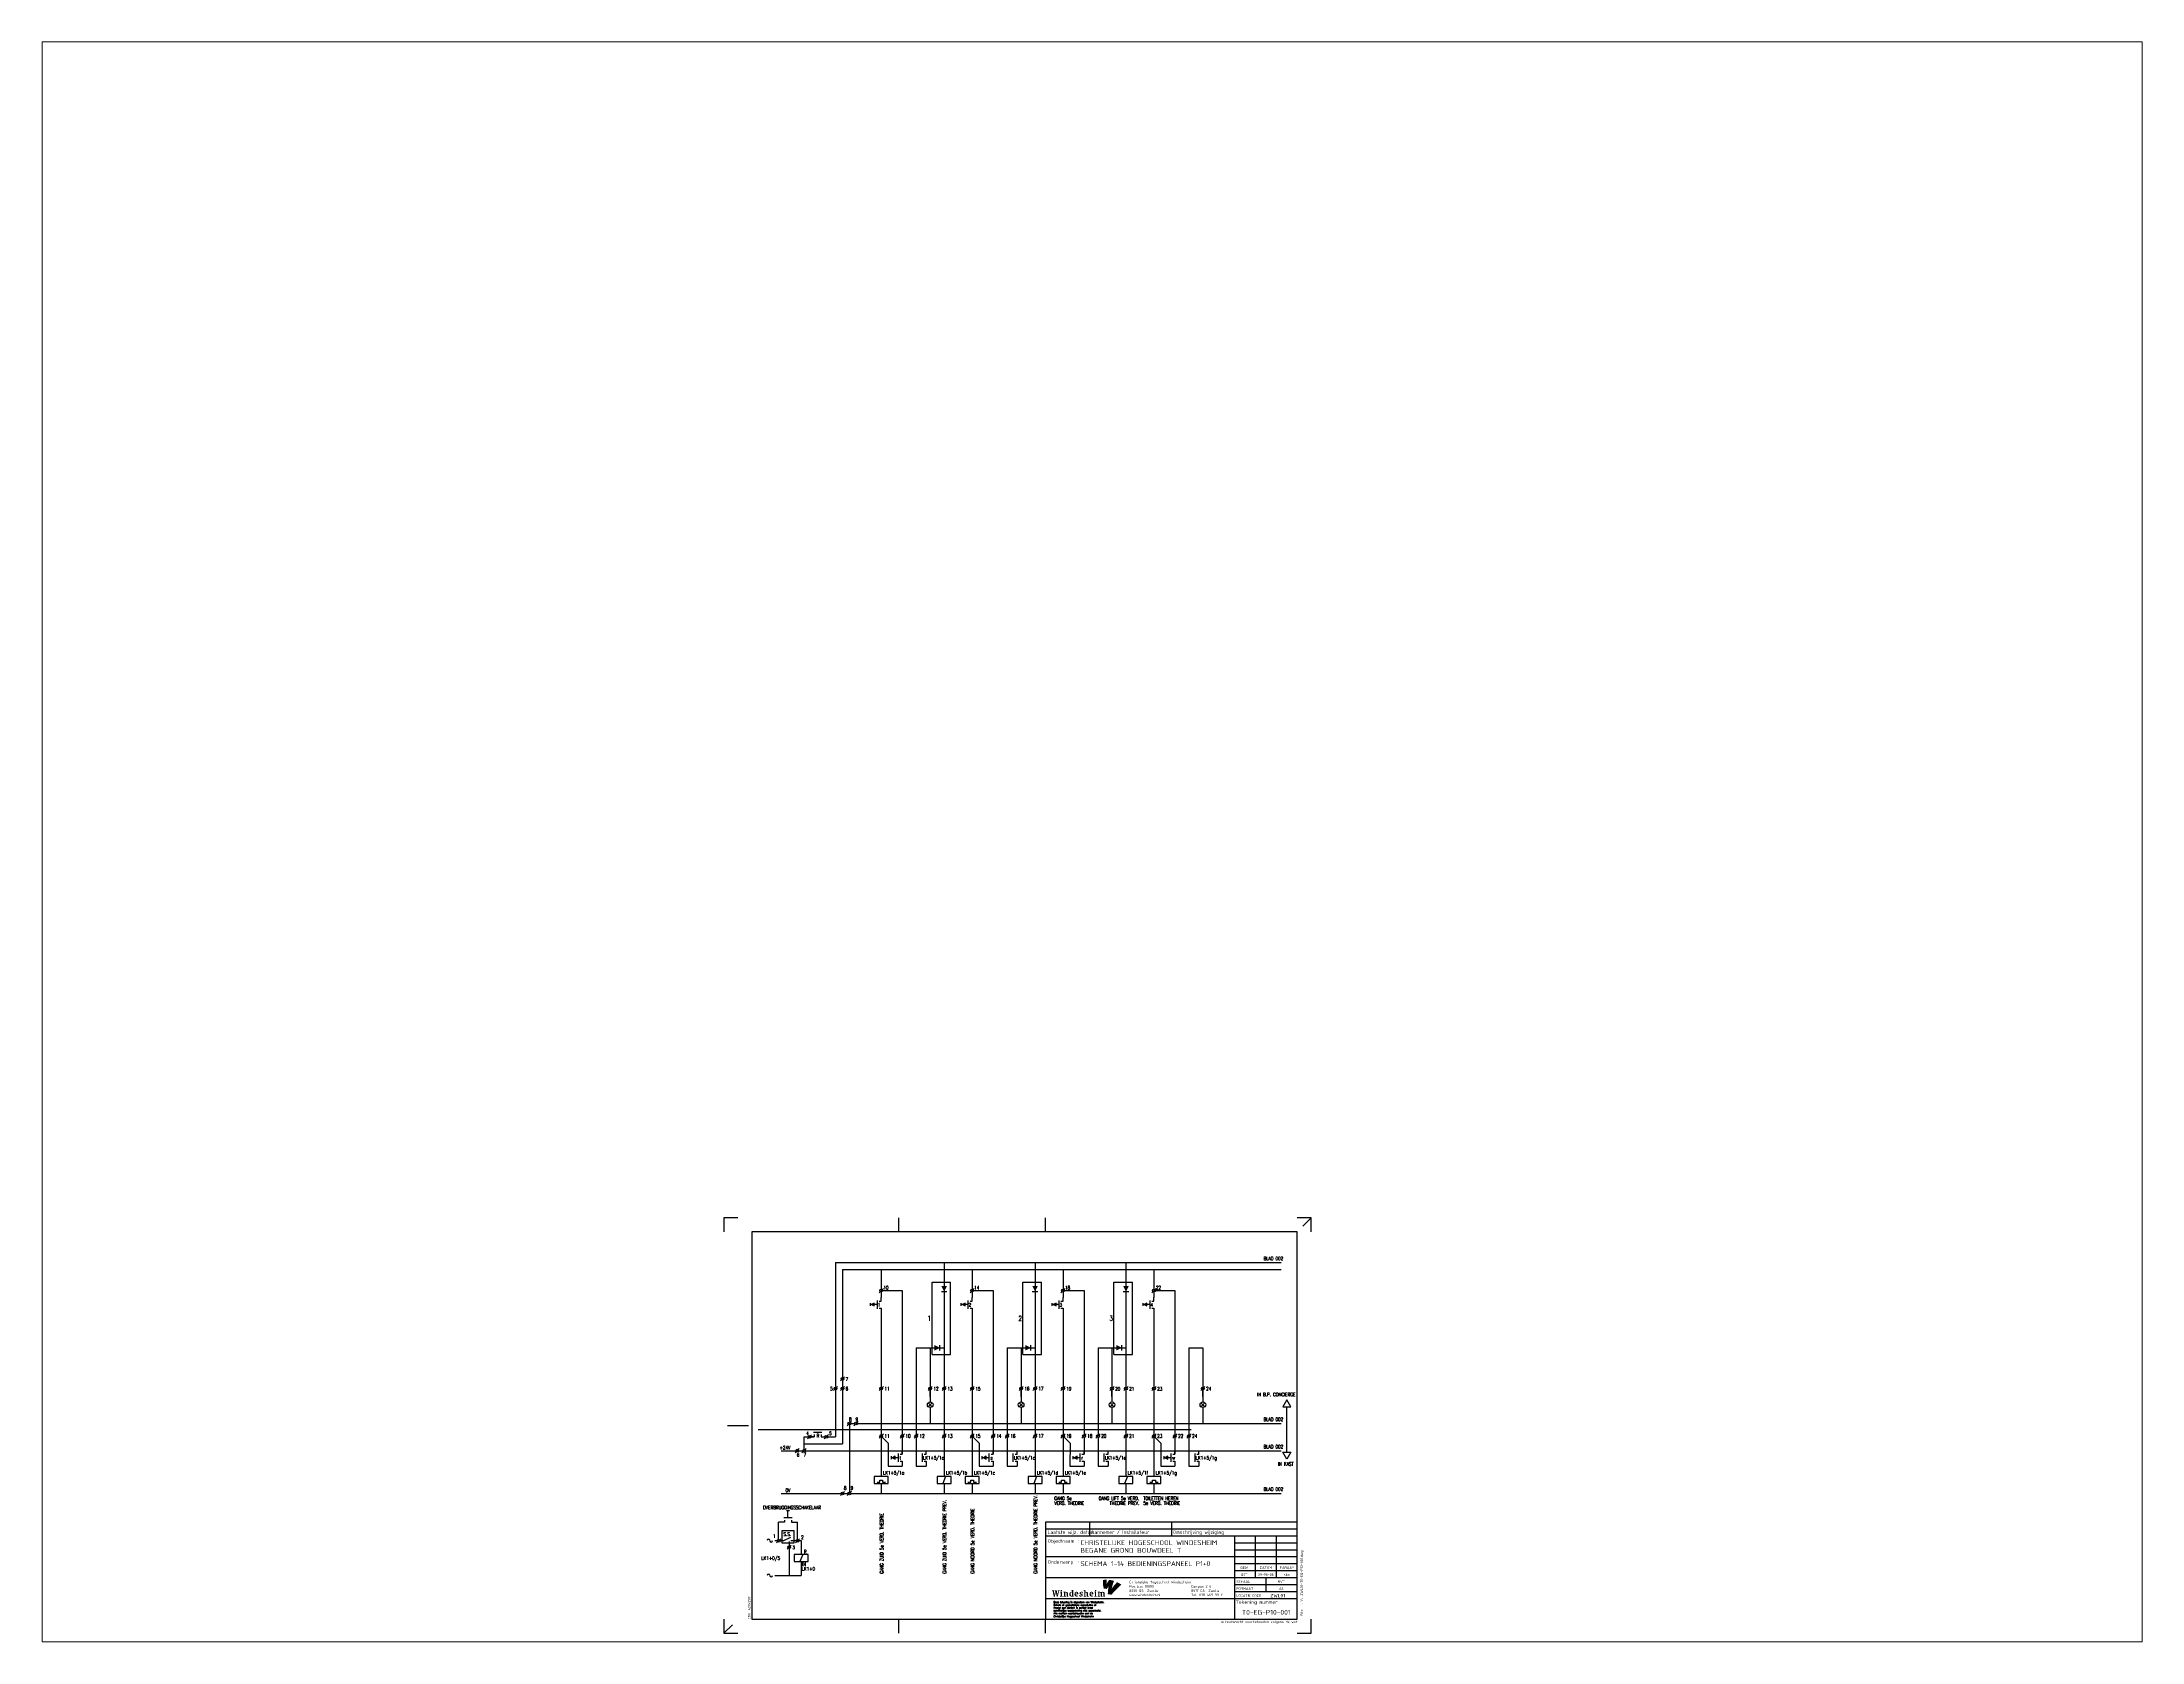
# Paper-space layout 'Layout1' of a CAD drawing. Header units: millimetres. Extents: x 27 to 240, y 20 to 183.
# The model-space entities are those that its viewports show. They can reach past a viewport. Long polylines and large blocks are cut down to what shows.
import ezdxf
from ezdxf.enums import TextEntityAlignment as Align

# ---------------------------------------------------------------- set-up
doc = ezdxf.new("R2010")
doc.units = ezdxf.units.MM
doc.linetypes.add('HIDDEN', pattern=[9.375, 6.25, -3.125])
for name, color, linetype in [('00att018', 1, 'CONTINUOUS'), ('00att025', 2, 'CONTINUOUS'), ('00att035', 3, 'CONTINUOUS'), ('00att050', 4, 'CONTINUOUS'), ('00kad018', 1, 'CONTINUOUS'), ('00kad025', 2, 'CONTINUOUS'), ('00kad070', 5, 'CONTINUOUS'), ('BL$2----_KADER', 7, 'CONTINUOUS'), ('BL$4----_LOGO', 7, 'CONTINUOUS'), ('BL$4----_STEMPEL', 7, 'CONTINUOUS'), ('ByLayer', 2, 'CONTINUOUS'), ('D25', 1, 'CONTINUOUS'), ('D35', 2, 'CONTINUOUS'), ('EL6-----', 7, 'CONTINUOUS'), ('KADER', 2, 'CONTINUOUS'), ('LAAG_1', 160, 'CONTINUOUS')]:
    doc.layers.add(name, color=color, linetype=linetype)
doc.styles.add('EDU', font='ROMANS.SHX', dxfattribs={"height": 2.5})
doc.styles.add('ISO', font='isocp.shx')
doc.styles.add('ROMANS', font='ROMANS.SHX', dxfattribs={"width": 0.7})

# ---------------------------------------------------------------- blocks, each defined once
blk = doc.blocks.new('a3-windesheim-hor')
at = {"layer": '00kad018', "color": 1}
for p, q in [((0, 297), (0, 287)), ((10, 297), (0, 297)), ((125, 287), (125, 297)), ((230, 287), (230, 297)), ((420, 297), (410, 297)), ((420, 297), (414, 291)), ((420, 287), (420, 297)), ((2.5, 148.5), (17.5, 148.5)), ((0, 10), (0, 0)), ((0, 0), (6, 6)), ((0, 0), (10, 0)), ((125, 0), (125, 10)), ((230, 0), (230, 10)), ((410, 0), (420, 0)), ((420, 0), (420, 10))]:
    blk.add_line(p, q, dxfattribs=at)
at = {"layer": '00kad070', "color": 5}
for p, q in [((20, 287), (20, 10)), ((410, 287), (20, 287)), ((410, 10), (410, 287)), ((20, 10), (410, 10))]:
    blk.add_line(p, q, dxfattribs=at)
at = {"layer": '00att018', "color": 1, "style": 'ISO'}
blk.add_text('afm. 420x297', height=1.8, rotation=90, dxfattribs=at).set_placement((19, 10))
blk.add_text('Auteursrecht voorbehouden volgens de wet', height=1.8, dxfattribs=at).set_placement((410.1, 7.2), align=Align.RIGHT)
blk = doc.blocks.new('AI9-BLK4')
at = {"layer": 'LAAG_1'}
h = blk.add_hatch(color=40, dxfattribs=at)
edge = h.paths.add_edge_path()
edge.add_spline(control_points=[(7.1, 7.2), (4.8, 4.7), (2.6, 2.6), (-0.7, -2.1), (0, 0.5), (1.3, 5.9), (2.6, 9), (0.7, 9.7), (-2.2, 10.3), (-4.1, 10.4), (-5.5, 8.8), (-7.5, 5.5), (-8.1, 4.4), (-8, 6.9), (-7.7, 9.3), (-7.6, 10.6), (-9.6, 10.7), (-11, 10.6), (-13.2, 10.3), (-13.3, 6), (-13.1, 2), (-12, -2), (-10.8, -2.1), (-7.6, -2.4), (-7.6, -2.4), (-7.1, -1.7), (-6.1, 0), (-5, 1.4), (-5.4, -0.9), (-5.9, -4.1), (-6.1, -7.2), (-6.1, -8.1), (-6.2, -9.1), (-6.2, -10.1), (-4.7, -10.2), (-1, -10.6), (-0.7, -10.6), (-0.7, -10.6), (-0.7, -10.6), (-0.7, -10.6), (-0.7, -10.6), (-0.7, -10.6), (-0.7, -10.6), (0.7, -8.8), (2.3, -7), (3.6, -5.5), (4.7, -4.4), (5.7, -3.3), (6.7, -2.4), (9.3, 0.1), (11.5, 2.1), (13.2, 3.5), (11, 5.1), (9.5, 6.1), (7.1, 7.2)], knot_values=[0, 0, 0, 0, 1, 1, 1, 2, 2, 2, 3, 3, 3, 4, 4, 4, 5, 5, 5, 6, 6, 6, 7, 7, 7, 8, 8, 8, 9, 9, 9, 10, 10, 10, 11, 11, 11, 12, 12, 12, 13, 13, 13, 14, 14, 14, 15, 15, 15, 16, 16, 16, 17, 17, 17, 18, 18, 18, 18], degree=3, periodic=0)
h = blk.add_hatch(color=154, dxfattribs=at)
edge = h.paths.add_edge_path()
edge.add_spline(control_points=[(-0.7, -10.6), (-0.7, -10.6), (-0.7, -10.6), (-0.7, -10.6), (-0.7, -10.6), (-0.7, -10.6), (-0.7, -10.6)], knot_values=[0, 0, 0, 0, 1, 1, 1, 2, 2, 2, 2], degree=3, periodic=0)
h = blk.add_hatch(color=154, dxfattribs=at)
edge = h.paths.add_edge_path()
edge.add_spline(control_points=[(-0.7, -10.6), (-0.7, -10.6), (-0.7, -10.6), (-0.7, -10.6), (-0.7, -10.6), (-0.7, -10.6), (-0.7, -10.6)], knot_values=[0, 0, 0, 0, 1, 1, 1, 2, 2, 2, 2], degree=3, periodic=0)
blk = doc.blocks.new('AI9-BLK3')
at = {"layer": 'LAAG_1'}
h = blk.add_hatch(color=154, dxfattribs=at)
edge = h.paths.add_edge_path()
edge.add_spline(control_points=[(-27.8, 3.2), (-27.8, 3.2), (-29.8, -4.7), (-29.8, -4.7), (-29.8, -4.7), (-31.2, -4.7), (-31.2, -4.7), (-31.2, -4.7), (-32.5, 1.8), (-32.5, 1.8), (-32.5, 1.8), (-33.9, -4.7), (-33.9, -4.7), (-33.9, -4.7), (-35.4, -4.7), (-35.4, -4.7), (-35.4, -4.7), (-37.2, 3.2), (-37.2, 3.2), (-37.2, 3.2), (-38, 3.2), (-38, 3.2), (-38, 3.2), (-38, 4.2), (-38, 4.2), (-38, 4.2), (-34.8, 4.2), (-34.8, 4.2), (-34.8, 4.2), (-34.8, 3.2), (-34.8, 3.2), (-34.8, 3.2), (-35.4, 3.2), (-35.4, 3.2), (-35.4, 3.2), (-34.4, -2.1), (-34.4, -2.1), (-34.4, -2.1), (-33.2, 3.3), (-33.2, 3.3), (-33.2, 3.3), (-33.7, 3.3), (-33.7, 3.3), (-33.7, 3.3), (-33.7, 4.2), (-33.7, 4.2), (-33.7, 4.2), (-31.3, 4.2), (-31.3, 4.2), (-31.3, 4.2), (-30.2, -2.1), (-30.2, -2.1), (-30.2, -2.1), (-29, 3.2), (-29, 3.2), (-29, 3.2), (-29.8, 3.2), (-29.8, 3.2), (-29.8, 3.2), (-29.8, 4.2), (-29.8, 4.2), (-29.8, 4.2), (-27.2, 4.2), (-27.2, 4.2), (-27.2, 4.2), (-27.2, 3.2), (-27.2, 3.2), (-27.2, 3.2), (-27.8, 3.2), (-27.8, 3.2)], knot_values=[0, 0, 0, 0, 1, 1, 1, 2, 2, 2, 3, 3, 3, 4, 4, 4, 5, 5, 5, 6, 6, 6, 7, 7, 7, 8, 8, 8, 9, 9, 9, 10, 10, 10, 11, 11, 11, 12, 12, 12, 13, 13, 13, 14, 14, 14, 15, 15, 15, 16, 16, 16, 17, 17, 17, 18, 18, 18, 19, 19, 19, 20, 20, 20, 21, 21, 21, 22, 22, 22, 23, 23, 23, 23], degree=3, periodic=0)
h = blk.add_hatch(color=154, dxfattribs=at)
edge = h.paths.add_edge_path()
edge.add_spline(control_points=[(-26.4, -4.7), (-26.4, -4.7), (-26.4, -3.9), (-26.4, -3.9), (-26.4, -3.9), (-25.5, -3.9), (-25.5, -3.9), (-25.5, -3.9), (-25.5, 1.2), (-25.5, 1.2), (-25.5, 1.2), (-26.4, 1.2), (-26.4, 1.2), (-26.4, 1.2), (-26.4, 2), (-26.4, 2), (-26.4, 2), (-23.8, 2), (-23.8, 2), (-23.8, 2), (-23.8, -3.9), (-23.8, -3.9), (-23.8, -3.9), (-22.9, -3.9), (-22.9, -3.9), (-22.9, -3.9), (-22.9, -4.7), (-22.9, -4.7), (-22.9, -4.7), (-26.4, -4.7), (-26.4, -4.7)], knot_values=[0, 0, 0, 0, 1, 1, 1, 2, 2, 2, 3, 3, 3, 4, 4, 4, 5, 5, 5, 6, 6, 6, 7, 7, 7, 8, 8, 8, 9, 9, 9, 10, 10, 10, 10], degree=3, periodic=0)
edge = h.paths.add_edge_path()
edge.add_spline(control_points=[(-24.7, 2.7), (-25.2, 2.7), (-25.7, 3.2), (-25.7, 3.7), (-25.7, 4.3), (-25.2, 4.8), (-24.7, 4.8), (-24.1, 4.8), (-23.6, 4.3), (-23.6, 3.7), (-23.6, 3.2), (-24.1, 2.7), (-24.7, 2.7)], knot_values=[0, 0, 0, 0, 1, 1, 1, 2, 2, 2, 3, 3, 3, 4, 4, 4, 4], degree=3, periodic=0)
h = blk.add_hatch(color=154, dxfattribs=at)
edge = h.paths.add_edge_path()
edge.add_spline(control_points=[(-17, -4.7), (-17, -4.7), (-17, -0.9), (-17, -0.9), (-17, -0.3), (-17.2, 0.2), (-17.5, 0.5), (-17.9, 0.9), (-18.3, 1.1), (-18.9, 1.1), (-19, 1.1), (-19, 1.1), (-19.1, 1.1), (-19.1, 1.1), (-19.1, -3.9), (-19.1, -3.9), (-19.1, -3.9), (-18.2, -3.9), (-18.2, -3.9), (-18.2, -3.9), (-18.2, -4.7), (-18.2, -4.7), (-18.2, -4.7), (-21.7, -4.7), (-21.7, -4.7), (-21.7, -4.7), (-21.7, -3.9), (-21.7, -3.9), (-21.7, -3.9), (-20.8, -3.9), (-20.8, -3.9), (-20.8, -3.9), (-20.8, 1.2), (-20.8, 1.2), (-20.8, 1.2), (-21.7, 1.2), (-21.7, 1.2), (-21.7, 1.2), (-21.7, 2), (-21.7, 2), (-21.7, 2), (-19.4, 2), (-19.4, 2), (-19.1, 2), (-18.9, 2), (-18.6, 2), (-17, 2), (-16.3, 1.9), (-15.9, 1.4), (-15.5, 1), (-15.3, 0.6), (-15.3, -0.2), (-15.3, -0.2), (-15.3, -3.9), (-15.3, -3.9), (-15.3, -3.9), (-14.5, -3.9), (-14.5, -3.9), (-14.5, -3.9), (-14.5, -4.7), (-14.5, -4.7), (-14.5, -4.7), (-17, -4.7), (-17, -4.7)], knot_values=[0, 0, 0, 0, 1, 1, 1, 2, 2, 2, 3, 3, 3, 4, 4, 4, 5, 5, 5, 6, 6, 6, 7, 7, 7, 8, 8, 8, 9, 9, 9, 10, 10, 10, 11, 11, 11, 12, 12, 12, 13, 13, 13, 14, 14, 14, 15, 15, 15, 16, 16, 16, 17, 17, 17, 18, 18, 18, 19, 19, 19, 20, 20, 20, 21, 21, 21, 21], degree=3, periodic=0)
h = blk.add_hatch(color=154, dxfattribs=at)
edge = h.paths.add_edge_path(flags=16)
edge.add_spline(control_points=[(-6.8, -4.7), (-6.8, -4.7), (-6.8, -3.9), (-6.8, -3.9), (-6.8, -3.9), (-7.6, -3.9), (-7.6, -3.9), (-7.6, -3.9), (-7.6, 4.5), (-7.6, 4.5), (-7.6, 4.5), (-10.2, 4.5), (-10.2, 4.5), (-10.2, 4.5), (-10.2, 3.6), (-10.2, 3.6), (-10.2, 3.6), (-9.3, 3.6), (-9.3, 3.6), (-9.3, 3.6), (-9.3, 2), (-9.3, 2), (-9.6, 2), (-9.8, 2), (-10.2, 2), (-11.9, 2), (-13.2, 0.7), (-13.2, -1.5), (-13.2, -3.8), (-12.3, -4.8), (-10.3, -4.8), (-9.9, -4.8), (-9.3, -4.7), (-9.1, -4.7), (-9.1, -4.7), (-6.8, -4.7), (-6.8, -4.7)], knot_values=[0, 0, 0, 0, 1, 1, 1, 2, 2, 2, 3, 3, 3, 4, 4, 4, 5, 5, 5, 6, 6, 6, 7, 7, 7, 8, 8, 8, 9, 9, 9, 10, 10, 10, 11, 11, 11, 12, 12, 12, 12], degree=3, periodic=0)
edge = h.paths.add_edge_path()
edge.add_spline(control_points=[(-9.3, -3.7), (-9.5, -3.8), (-9.6, -3.8), (-9.8, -3.8), (-10.8, -3.8), (-11.5, -3.1), (-11.5, -1.2), (-11.5, 0.4), (-10.9, 1.1), (-10, 1.1), (-9.7, 1.1), (-9.5, 1), (-9.3, 1), (-9.3, 1), (-9.3, -3.7), (-9.3, -3.7)], knot_values=[0, 0, 0, 0, 1, 1, 1, 2, 2, 2, 3, 3, 3, 4, 4, 4, 5, 5, 5, 5], degree=3, periodic=0)
h = blk.add_hatch(color=154, dxfattribs=at)
edge = h.paths.add_edge_path(flags=16)
edge.add_spline(control_points=[(-0.4, -1.4), (-0.4, 1), (-1.2, 2.1), (-3, 2.1), (-4.8, 2.1), (-5.9, 0.7), (-5.9, -1.4), (-5.9, -3.6), (-4.8, -4.8), (-2.7, -4.8), (-1.9, -4.8), (-1.2, -4.6), (-0.7, -4.4), (-0.7, -4.4), (-0.7, -3.5), (-0.7, -3.5), (-1.2, -3.6), (-1.6, -3.6), (-2, -3.6), (-3.4, -3.6), (-4.2, -2.5), (-4.2, -1.4), (-4.2, -1.4), (-0.4, -1.4), (-0.4, -1.4)], knot_values=[0, 0, 0, 0, 1, 1, 1, 2, 2, 2, 3, 3, 3, 4, 4, 4, 5, 5, 5, 6, 6, 6, 7, 7, 7, 8, 8, 8, 8], degree=3, periodic=0)
edge = h.paths.add_edge_path()
edge.add_spline(control_points=[(-2.2, -0.5), (-2.2, -0.5), (-4.2, -0.5), (-4.2, -0.5), (-4.2, 0.5), (-3.8, 1.1), (-3.2, 1.1), (-2.6, 1.1), (-2.2, 0.6), (-2.2, -0.5)], knot_values=[0, 0, 0, 0, 1, 1, 1, 2, 2, 2, 3, 3, 3, 3], degree=3, periodic=0)
h = blk.add_hatch(color=154, dxfattribs=at)
edge = h.paths.add_edge_path()
edge.add_spline(control_points=[(3.2, -4.8), (2.4, -4.8), (1.5, -4.6), (1.3, -4.5), (1.3, -4.5), (1.3, -2.7), (1.3, -2.7), (1.3, -2.7), (2.3, -2.7), (2.3, -2.7), (2.3, -2.7), (2.3, -3.6), (2.3, -3.6), (2.6, -3.7), (2.9, -3.8), (3.3, -3.8), (4.1, -3.8), (4.5, -3.5), (4.5, -3), (4.5, -2.5), (4.1, -2.3), (3.5, -2.1), (3.5, -2.1), (2.7, -1.8), (2.7, -1.8), (1.8, -1.5), (1.3, -1), (1.3, 0.1), (1.3, 1.2), (2.3, 2.1), (3.9, 2.1), (4.6, 2.1), (5.3, 2), (5.7, 1.9), (5.7, 1.9), (5.7, 0), (5.7, 0), (5.7, 0), (4.7, 0), (4.7, 0), (4.7, 0), (4.7, 1), (4.7, 1), (4.4, 1.1), (4.2, 1.1), (3.9, 1.1), (3.2, 1.1), (2.8, 0.8), (2.8, 0.4), (2.8, 0), (3, -0.2), (3.6, -0.4), (3.6, -0.4), (4.4, -0.7), (4.4, -0.7), (5.4, -1), (6, -1.6), (6, -2.6), (6, -4), (4.8, -4.8), (3.2, -4.8)], knot_values=[0, 0, 0, 0, 1, 1, 1, 2, 2, 2, 3, 3, 3, 4, 4, 4, 5, 5, 5, 6, 6, 6, 7, 7, 7, 8, 8, 8, 9, 9, 9, 10, 10, 10, 11, 11, 11, 12, 12, 12, 13, 13, 13, 14, 14, 14, 15, 15, 15, 16, 16, 16, 17, 17, 17, 18, 18, 18, 19, 19, 19, 20, 20, 20, 20], degree=3, periodic=0)
h = blk.add_hatch(color=154, dxfattribs=at)
edge = h.paths.add_edge_path()
edge.add_spline(control_points=[(11.8, -4.7), (11.8, -4.7), (11.8, -1), (11.8, -1), (11.8, -0.3), (11.7, 0.2), (11.3, 0.5), (10.9, 0.9), (10.5, 1.1), (10, 1.1), (9.9, 1.1), (9.8, 1.1), (9.7, 1.1), (9.7, 1.1), (9.7, -3.9), (9.7, -3.9), (9.7, -3.9), (10.6, -3.9), (10.6, -3.9), (10.6, -3.9), (10.6, -4.7), (10.6, -4.7), (10.6, -4.7), (7.1, -4.7), (7.1, -4.7), (7.1, -4.7), (7.1, -3.9), (7.1, -3.9), (7.1, -3.9), (8, -3.9), (8, -3.9), (8, -3.9), (8, 3.6), (8, 3.6), (8, 3.6), (7.2, 3.6), (7.2, 3.6), (7.2, 3.6), (7.2, 4.5), (7.2, 4.5), (7.2, 4.5), (9.7, 4.5), (9.7, 4.5), (9.7, 4.5), (9.7, 2), (9.7, 2), (9.9, 2), (10.2, 2), (10.5, 2), (11.9, 2), (12.5, 1.8), (13, 1.4), (13.4, 1), (13.5, 0.5), (13.5, -0.2), (13.5, -0.2), (13.5, -3.9), (13.5, -3.9), (13.5, -3.9), (14.3, -3.9), (14.3, -3.9), (14.3, -3.9), (14.3, -4.7), (14.3, -4.7), (14.3, -4.7), (11.8, -4.7), (11.8, -4.7)], knot_values=[0, 0, 0, 0, 1, 1, 1, 2, 2, 2, 3, 3, 3, 4, 4, 4, 5, 5, 5, 6, 6, 6, 7, 7, 7, 8, 8, 8, 9, 9, 9, 10, 10, 10, 11, 11, 11, 12, 12, 12, 13, 13, 13, 14, 14, 14, 15, 15, 15, 16, 16, 16, 17, 17, 17, 18, 18, 18, 19, 19, 19, 20, 20, 20, 21, 21, 21, 22, 22, 22, 22], degree=3, periodic=0)
h = blk.add_hatch(color=154, dxfattribs=at)
edge = h.paths.add_edge_path(flags=16)
edge.add_spline(control_points=[(21.1, -1.4), (21.1, 1), (20.4, 2.1), (18.5, 2.1), (16.7, 2.1), (15.6, 0.7), (15.6, -1.4), (15.6, -3.6), (16.8, -4.8), (18.9, -4.8), (19.6, -4.8), (20.3, -4.6), (20.8, -4.4), (20.8, -4.4), (20.8, -3.5), (20.8, -3.5), (20.4, -3.6), (19.9, -3.6), (19.5, -3.6), (18.1, -3.6), (17.3, -2.5), (17.3, -1.4), (17.3, -1.4), (21.1, -1.4), (21.1, -1.4)], knot_values=[0, 0, 0, 0, 1, 1, 1, 2, 2, 2, 3, 3, 3, 4, 4, 4, 5, 5, 5, 6, 6, 6, 7, 7, 7, 8, 8, 8, 8], degree=3, periodic=0)
edge = h.paths.add_edge_path()
edge.add_spline(control_points=[(19.3, -0.5), (19.3, -0.5), (17.3, -0.5), (17.3, -0.5), (17.3, 0.5), (17.8, 1.1), (18.4, 1.1), (18.9, 1.1), (19.3, 0.6), (19.3, -0.5)], knot_values=[0, 0, 0, 0, 1, 1, 1, 2, 2, 2, 3, 3, 3, 3], degree=3, periodic=0)
h = blk.add_hatch(color=154, dxfattribs=at)
edge = h.paths.add_edge_path()
edge.add_spline(control_points=[(22.5, -4.7), (22.5, -4.7), (22.5, -3.9), (22.5, -3.9), (22.5, -3.9), (23.4, -3.9), (23.4, -3.9), (23.4, -3.9), (23.4, 1.2), (23.4, 1.2), (23.4, 1.2), (22.5, 1.2), (22.5, 1.2), (22.5, 1.2), (22.5, 2), (22.5, 2), (22.5, 2), (25.1, 2), (25.1, 2), (25.1, 2), (25.1, -3.9), (25.1, -3.9), (25.1, -3.9), (26, -3.9), (26, -3.9), (26, -3.9), (26, -4.7), (26, -4.7), (26, -4.7), (22.5, -4.7), (22.5, -4.7)], knot_values=[0, 0, 0, 0, 1, 1, 1, 2, 2, 2, 3, 3, 3, 4, 4, 4, 5, 5, 5, 6, 6, 6, 7, 7, 7, 8, 8, 8, 9, 9, 9, 10, 10, 10, 10], degree=3, periodic=0)
edge = h.paths.add_edge_path()
edge.add_spline(control_points=[(24.2, 2.7), (23.6, 2.7), (23.2, 3.2), (23.2, 3.7), (23.2, 4.3), (23.6, 4.8), (24.2, 4.8), (24.8, 4.8), (25.3, 4.3), (25.3, 3.7), (25.3, 3.2), (24.8, 2.7), (24.2, 2.7)], knot_values=[0, 0, 0, 0, 1, 1, 1, 2, 2, 2, 3, 3, 3, 4, 4, 4, 4], degree=3, periodic=0)
h = blk.add_hatch(color=154, dxfattribs=at)
edge = h.paths.add_edge_path()
edge.add_spline(control_points=[(35.5, -4.7), (35.5, -4.7), (35.5, -0.9), (35.5, -0.9), (35.5, -0.3), (35.3, 0.2), (35, 0.5), (34.7, 0.9), (34.2, 1.1), (33.5, 1.1), (33.4, 1.1), (33.3, 1), (33.2, 1), (33.4, 0.8), (33.5, 0.3), (33.5, -0.1), (33.5, -0.1), (33.5, -3.9), (33.5, -3.9), (33.5, -3.9), (34.3, -3.9), (34.3, -3.9), (34.3, -3.9), (34.3, -4.7), (34.3, -4.7), (34.3, -4.7), (31.8, -4.7), (31.8, -4.7), (31.8, -4.7), (31.8, -0.9), (31.8, -0.9), (31.8, -0.2), (31.6, 0.2), (31.3, 0.5), (30.9, 0.9), (30.5, 1.1), (30, 1.1), (30, 1.1), (29.9, 1.1), (29.8, 1.1), (29.8, 1.1), (29.8, -3.9), (29.8, -3.9), (29.8, -3.9), (30.6, -3.9), (30.6, -3.9), (30.6, -3.9), (30.6, -4.7), (30.6, -4.7), (30.6, -4.7), (27.2, -4.7), (27.2, -4.7), (27.2, -4.7), (27.2, -3.9), (27.2, -3.9), (27.2, -3.9), (28.1, -3.9), (28.1, -3.9), (28.1, -3.9), (28.1, 1.2), (28.1, 1.2), (28.1, 1.2), (27.2, 1.2), (27.2, 1.2), (27.2, 1.2), (27.2, 2), (27.2, 2), (27.2, 2), (29.6, 2), (29.6, 2), (29.9, 2), (30.2, 2), (30.4, 2), (31.4, 2), (31.9, 1.9), (32.5, 1.7), (33, 1.9), (33.7, 2), (34.5, 2), (35.6, 2), (36.3, 1.8), (36.7, 1.4), (37.1, 1), (37.2, 0.5), (37.2, -0.1), (37.2, -0.1), (37.2, -3.9), (37.2, -3.9), (37.2, -3.9), (38, -3.9), (38, -3.9), (38, -3.9), (38, -4.7), (38, -4.7), (38, -4.7), (35.5, -4.7), (35.5, -4.7)], knot_values=[0, 0, 0, 0, 1, 1, 1, 2, 2, 2, 3, 3, 3, 4, 4, 4, 5, 5, 5, 6, 6, 6, 7, 7, 7, 8, 8, 8, 9, 9, 9, 10, 10, 10, 11, 11, 11, 12, 12, 12, 13, 13, 13, 14, 14, 14, 15, 15, 15, 16, 16, 16, 17, 17, 17, 18, 18, 18, 19, 19, 19, 20, 20, 20, 21, 21, 21, 22, 22, 22, 23, 23, 23, 24, 24, 24, 25, 25, 25, 26, 26, 26, 27, 27, 27, 28, 28, 28, 29, 29, 29, 30, 30, 30, 31, 31, 31, 32, 32, 32, 32], degree=3, periodic=0)
blk = doc.blocks.new('AI9-BLK2')
at = {"layer": 'LAAG_1', "color": 7}
for name, p in [('AI9-BLK4', (36.4, 1.4)), ('AI9-BLK3', (-11.6, -7.2))]:
    blk.add_blockref(name, p, dxfattribs=at)
blk = doc.blocks.new('CHW_ONDERHOEK')
at = {"layer": '00kad025', "color": 2}
for p, q in [((-190, 79.5), (-190, 69.5)), ((-10, 79.5), (-190, 79.5)), ((-158.5, 79.5), (-158.5, 69.5)), ((-100, 79.5), (-100, 69.5)), ((-10, 74.5), (-190, 74.5)), ((-10, 64.5), (-55, 64.5)), ((-40, 69.5), (-40, 39.5)), ((-25, 69.5), (-25, 39.5)), ((-10, 59.5), (-55, 59.5)), ((-10, 54.5), (-55, 54.5)), ((-10, 49.5), (-55, 49.5)), ((-32.5, 39.5), (-32.5, 34.5)), ((-32.5, 34.5), (-32.5, 29.5))]:
    blk.add_line(p, q, dxfattribs=at)
at = {"layer": '00kad070', "color": 5}
for p, q in [((-10, 69.5), (-190, 69.5)), ((-190, 69.5), (-190, 10)), ((-55, 69.5), (-55, 10)), ((-55, 54.5), (-190, 54.5)), ((-10, 39.5), (-190, 39.5)), ((-10, 44.5), (-55, 44.5)), ((-10, 34.5), (-55, 34.5)), ((-55, 24.5), (-190, 24.5)), ((-10, 29.5), (-55, 29.5)), ((-10, 24.5), (-55, 24.5))]:
    blk.add_line(p, q, dxfattribs=at)
at = {"layer": 'LAAG_1', "color": 7, "xscale": 0.5, "yscale": 0.5, "zscale": 0.5}
blk.add_blockref('AI9-BLK2', (-160.6, 32.2), dxfattribs=at)
at = {"layer": '00att018', "color": 1, "style": 'ISO'}
for s, p in [('GEW', (-48, 46)), ('DATUM', (-32.5, 46)), ('PARAAF', (-17.5, 46)), ('GET', (-48, 41))]:
    blk.add_text(s, height=1.8, dxfattribs=at).set_placement(p, align=Align.CENTER)
for s, p in [('SCHAAL', (-53.5, 36)), ('FORMAAT', (-53.5, 31))]:
    blk.add_text(s, height=1.8, dxfattribs=at).set_placement(p)
at = {"layer": '00att018', "color": 1, "linetype": 'Continuous', "style": 'EDU'}
for s, p in [('Deze tekening is eigendom van Windesheim.', (-184.2, 21.6)), ('Gehele of gedeeltelijke reproduktie of', (-184.2, 19.6)), ('inzage aan derden is zonder onze', (-184.2, 17.6)), ('schriftelijke toestemming niet geoorloofd.', (-184.2, 15.6)), ('Alle rechten voorbehouden aan de', (-184.2, 13.6)), ('Christelijke Hogeschool Windesheim', (-184.2, 11.4))]:
    blk.add_text(s, height=1.2, dxfattribs=at).set_placement(p)
at = {"layer": '00att018', "color": 1, "style": 'ISO', "width": 0.9}
blk.add_text('....\\\\', height=1.8, rotation=90, dxfattribs=at).set_placement((-6, 20.5))
at = {"layer": '00att018', "color": 1, "style": 'ISO'}
blk.add_text('File:', height=1.8, rotation=90, dxfattribs=at).set_placement((-6, 12.5))
for tag, p in [('WZ_CODED', (-48, 66.1)), ('WZ_CODEC', (-48, 61.1)), ('WZ_DATUMD', (-32.5, 66.1)), ('WZ_DATUMC', (-32.5, 61.1)), ('WZ_WZGOEDD', (-17.5, 66.1)), ('WZ_WZGOEDC', (-17.5, 61.1)), ('WZ_CODEA', (-48, 51.1)), ('WZ_CODEB', (-48, 56.1)), ('WZ_DATUMB', (-32.5, 56.1)), ('WZ_DATUMA', (-32.5, 51.1)), ('WZ_WZGOEDB', (-17.5, 56.1)), ('WZ_WZGOEDA', (-17.5, 51.1)), ('TKDATCREAT', (-32.5, 41)), ('TKFORMAAT', (-21.5, 31)), ('TKSCHAAL', (-21.5, 36)), ('TKINIT', (-17.5, 41))]:
    blk.add_attdef(tag, text='', height=1.8, dxfattribs=at).set_placement(p, align=Align.CENTER)
blk.add_attdef('DWGNAME', (-6, 26.9), '', height=1.8, rotation=90, dxfattribs=at)
at = {"layer": '00att025', "color": 2, "style": 'ISO'}
for s, p in [('Objectnaam', (-188.5, 64.7)), ('Onderwerp', (-188.5, 49.7)), ('Tekening nummer', (-54, 21))]:
    blk.add_text(s, height=2.5, dxfattribs=at).set_placement(p)
at = {"layer": '00att025', "style": 'ISO'}
for p in [(-167, 64.7), (-167, 49.8)]:
    blk.add_text(':', height=2.5, dxfattribs=at).set_placement(p)
at = {"layer": '00att025', "color": 1, "style": 'ISO'}
blk.add_text('LOCATIE CODE :', height=1.8, dxfattribs=at).set_placement((-53.5, 26))
at = {"layer": '00att025', "color": 2, "style": 'ISO'}
for tag, p in [('WZ_DATUM', (-184, 75.9)), ('WZ_AANNEMER_INSTALATEUR', (-157.5, 75.9)), ('WZ_OMSCHR', (-99, 75.9))]:
    blk.add_attdef(tag, p, '', height=2.5, dxfattribs=at)
at = {"layer": '00att025', "color": 3, "style": 'ISO'}
blk.add_attdef('TKVRIJ2', text='', height=2.5, dxfattribs=at).set_placement((-24, 25.6), align=Align.CENTER)
at = {"layer": '00att035', "color": 3, "style": 'ISO'}
for s, p in [('Laatste wijz. datum', (-188.5, 71)), ('Aannemer / Installateur', (-157.5, 71)), ('Omschrijving wijziging', (-99, 71))]:
    blk.add_text(s, height=2.5, dxfattribs=at).set_placement(p)
for tag, p in [('TK1OMSCHR', (-165.1, 57.5)), ('PROMSCHR', (-165.1, 63)), ('TK2OMSCHR', (-165.1, 48)), ('TKVRIJ1', (-165.1, 42.5))]:
    blk.add_attdef(tag, p, '', height=3.5, dxfattribs=at)
at = {"layer": '00att050', "color": 4, "style": 'ISO'}
blk.add_attdef('TKFASE', text='', height=5, dxfattribs=at).set_placement((-14.5, 82), align=Align.RIGHT)
blk.add_attdef('TKTEKNR', text='', height=3.5, dxfattribs=at).set_placement((-32.2, 13.2), align=Align.CENTER)
at = {"layer": 'BL$4----_LOGO', "color": 1, "style": 'ISO'}
for s, p in [('Christelijke Hogeschool Windesheim', (-130.2, 35.7)), ('Postbus 10090', (-130.2, 32.6)), ('8000 GB  Zwolle', (-130.2, 29.5)), ('Campus 2-6', (-85.9, 32.6)), ('8017 CA  Zwolle', (-85.9, 29.5)), ('www.windesheim.nl', (-130.2, 26.5)), ('Tel. 038 469 99 11', (-85.9, 26.5))]:
    blk.add_text(s, height=1.8, dxfattribs=at).set_placement(p)
blk = doc.blocks.new('MAGN-1')
at = {"layer": 'D25'}
blk.add_line((1, 5), (-1, 0), dxfattribs=at)
at = {"layer": 'D35'}
blk.add_lwpolyline([(-5, 5), (-5, 0), (5, 0), (5, 5), (-5, 5)], dxfattribs=at)
blk = doc.blocks.new('WIS-TEK')
at = {"layer": 'ByLayer'}
for centre, start, end in [((-1, 0), 0, 180), ((1, 0), 180, 0)]:
    blk.add_arc(centre, 1, start, end, dxfattribs=at)
blk = doc.blocks.new('KLEM')
at = {"layer": 'D25'}
blk.add_line((-1.5, -0.5), (1.5, 2.5), dxfattribs=at)
at = {"layer": 'D35'}
blk.add_circle((0, 1), 1, dxfattribs=at)
blk = doc.blocks.new('SCHAK-01')
at = {"layer": 'ByLayer'}
blk.add_line((-3, 8), (-3, 2), dxfattribs=at)
at = {"layer": 'ByLayer', "color": 1}
for p, q in [((-1.5, 7.5), (0, 7.5)), ((-1.5, 2.5), (0, 2.5)), ((0, 7.5), (0, 10)), ((0, 2.5), (0, 0))]:
    blk.add_line(p, q, dxfattribs=at)
blk = doc.blocks.new('MAGN-2')
at = {"layer": 'D25'}
for p, q in [((-3, 1), (-1, 1)), ((-1, 1), (-1, 2.4)), ((-1, 2.4), (1, 2.4)), ((1, 2.4), (1, 1)), ((1, 1), (3, 1))]:
    blk.add_line(p, q, dxfattribs=at)
at = {"layer": 'D35'}
blk.add_lwpolyline([(-5, 5), (-5, 0), (5, 0), (5, 5), (-5, 5)], dxfattribs=at)
blk = doc.blocks.new('SCHAK-03')
at = {"layer": 'ByLayer'}
for p, q in [((-8, 6), (-8, 4)), ((-3, 8), (-3, 2))]:
    blk.add_line(p, q, dxfattribs=at)
at = {"layer": 'ByLayer', "color": 1, "linetype": 'HIDDEN'}
blk.add_line((-3, 5), (-8, 5), dxfattribs=at)
at = {"layer": 'ByLayer', "color": 1}
for p, q in [((-1.5, 7.5), (0, 7.5)), ((-1.5, 2.5), (0, 2.5)), ((0, 7.5), (0, 10)), ((0, 2.5), (0, 0))]:
    blk.add_line(p, q, dxfattribs=at)
at = {"layer": 'D25'}
for p, q in [((-5, 6), (-7, 5)), ((-7, 5), (-5, 4)), ((-5, 4), (-5, 6))]:
    blk.add_line(p, q, dxfattribs=at)
blk = doc.blocks.new('SIGL-WIT')
at = {"layer": 'D25'}
for p, q in [((1.4, 1.4), (-1.4, -1.4)), ((-1.4, 1.4), (1.4, -1.4))]:
    blk.add_line(p, q, dxfattribs=at)
at = {"layer": 'D35'}
blk.add_circle((0, 0), 2, dxfattribs=at)
blk = doc.blocks.new('DIODE')
at = {"layer": 'ByLayer'}
blk.add_line((-2, 0), (2, 0), dxfattribs=at)
blk.add_solid([(-2, 4), (2, 4), (0, 0)], dxfattribs=at)
blk = doc.blocks.new('SCHAK-02')
at = {"layer": 'ByLayer'}
for p, q in [((-8, 6), (-8, 4)), ((-3, 8), (-3, 2))]:
    blk.add_line(p, q, dxfattribs=at)
at = {"layer": 'ByLayer', "color": 1, "linetype": 'HIDDEN'}
blk.add_line((-3, 5), (-8, 5), dxfattribs=at)
at = {"layer": 'ByLayer', "color": 1}
for p, q in [((-1.5, 7.5), (0, 7.5)), ((-1.5, 2.5), (0, 2.5)), ((0, 7.5), (0, 10)), ((0, 2.5), (0, 0))]:
    blk.add_line(p, q, dxfattribs=at)

msp = doc.modelspace()

# ---------------------------------------------------------------- linework, layer by layer
at = {"layer": 'D25'}
for p, q in [((79.8, 265), (398.5, 265)), ((79.8, 265), (79.8, 176)), ((84.8, 260), (398.5, 260)), ((84.8, 260), (84.8, 182.9)), ((112.5, 260), (112.5, 246)), ((157.5, 265), (157.5, 204.1)), ((177.5, 260), (177.5, 246)), ((222.5, 265), (222.5, 204.1)), ((242.5, 260), (242.5, 246)), ((287.5, 265), (287.5, 204.1)), ((307.5, 260), (307.5, 246)), ((112.5, 244), (112.5, 240)), ((113.5, 245), (127.5, 245)), ((127.5, 245), (127.5, 142)), ((177.5, 244), (177.5, 240)), ((178.5, 245), (192.5, 245)), ((192.5, 245), (192.5, 142)), ((242.5, 244), (242.5, 240)), ((243.5, 245), (257.5, 245)), ((257.5, 245), (257.5, 142)), ((307.5, 244), (307.5, 240)), ((308.5, 245), (322.5, 245)), ((322.5, 245), (322.5, 142)), ((112.5, 232.5), (112.5, 176)), ((177.5, 232.5), (177.5, 176)), ((242.5, 232.5), (242.5, 176)), ((307.5, 232.5), (307.5, 176)), ((137.5, 204.1), (137.5, 142)), ((137.5, 204.1), (157.5, 204.1)), ((147.5, 204.1), (147.5, 176)), ((157.5, 204.1), (157.5, 176)), ((202.5, 204.1), (202.5, 142)), ((202.5, 204.1), (222.5, 204.1)), ((212.5, 204.1), (212.5, 176)), ((222.5, 204.1), (222.5, 176)), ((267.5, 204.1), (267.5, 142)), ((267.5, 204.1), (287.5, 204.1)), ((277.5, 204.1), (277.5, 176)), ((287.5, 204.1), (287.5, 176)), ((332.5, 204.1), (332.5, 142)), ((332.5, 204.1), (342.5, 204.1)), ((342.5, 204.1), (342.5, 176)), ((84.8, 180.9), (84.8, 176)), ((79.8, 174), (79.8, 140.5)), ((84.8, 174), (84.8, 135.4)), ((112.5, 174), (112.5, 142)), ((147.5, 174), (147.5, 165.4)), ((147.5, 169.3), (147.5, 174)), ((157.5, 174), (157.5, 142)), ((177.5, 174), (177.5, 142)), ((212.5, 174), (212.5, 165.4)), ((212.5, 169.3), (212.5, 174)), ((222.5, 174), (222.5, 142)), ((242.5, 174), (242.5, 142)), ((277.5, 174), (277.5, 165.4)), ((277.5, 169.3), (277.5, 174)), ((287.5, 174), (287.5, 142)), ((307.5, 174), (307.5, 142)), ((342.5, 174), (342.5, 165.4)), ((342.5, 169.3), (342.5, 174)), ((147.5, 161.4), (147.5, 150)), ((212.5, 161.4), (212.5, 150)), ((277.5, 161.4), (277.5, 150)), ((342.5, 161.4), (342.5, 150)), ((402.6, 129.5), (402.6, 162)), ((57.3, 140.4), (60.2, 140.4)), ((57.3, 131.5), (57.3, 140.4)), ((57.3, 135.4), (84.8, 135.4)), ((62.2, 140.4), (64.6, 140.4)), ((69.6, 140.4), (72.2, 140.4)), ((74.2, 140.5), (79.8, 140.5)), ((89.8, 148.9), (89.7, 101)), ((90.7, 150), (93.4, 150)), ((95.4, 150), (398.5, 150)), ((112.5, 140), (112.5, 112.1)), ((137.5, 140), (137.5, 119.4)), ((157.5, 140), (157.5, 112.1)), ((177.5, 140), (177.5, 112.1)), ((202.5, 140), (202.5, 119.4)), ((222.5, 140), (222.5, 112.1)), ((242.5, 140), (242.5, 112.1)), ((267.5, 140), (267.5, 119.4)), ((287.5, 140), (287.5, 112.1)), ((307.5, 140), (307.5, 112.1)), ((332.5, 140), (332.5, 119.4)), ((40.9, 130.4), (56.3, 130.4)), ((58.3, 130.5), (398.5, 130.4)), ((144.7, 123), (144.7, 119.4)), ((209.7, 123), (209.7, 119.4)), ((274.7, 123), (274.7, 119.4)), ((339.7, 123), (339.7, 119.4)), ((112.5, 107.1), (112.5, 100)), ((137.5, 119.4), (144.7, 119.4)), ((157.5, 107.1), (157.5, 100)), ((177.5, 107.1), (177.5, 100)), ((202.5, 119.4), (209.7, 119.4)), ((222.5, 107.1), (222.5, 100)), ((242.5, 107.1), (242.5, 100)), ((267.5, 119.4), (274.7, 119.4)), ((287.5, 107.1), (287.5, 100)), ((307.5, 107.1), (307.5, 100)), ((332.5, 119.4), (339.7, 119.4)), ((40.9, 100), (83.8, 100)), ((85.8, 100), (88.7, 100)), ((90.7, 100), (398.5, 100)), ((39.1, 67.1), (39.1, 79.4)), ((43.3, 79.4), (39.1, 79.4)), ((49, 79.4), (52.6, 79.4)), ((52.6, 67.1), (52.6, 79.4)), ((36.3, 66.2), (38, 66.2)), ((40, 66.2), (42.8, 66.2)), ((42.8, 66.2), (47.8, 68.7)), ((46.6, 65.7), (46.6, 41.3)), ((47.8, 66.2), (55.3, 66.2)), ((55.3, 66.2), (55.3, 56.2)), ((55.3, 51.2), (55.3, 41.2)), ((36.3, 41.2), (55.3, 41.2))]:
    msp.add_line(p, q, dxfattribs=at)
at = {"layer": 'D25', "color": 1, "linetype": 'HIDDEN'}
for p, q in [((148.8, 199.3), (148.8, 251)), ((148.8, 251), (162.1, 251)), ((162.1, 199.3), (162.1, 251)), ((213.8, 199.3), (213.8, 251)), ((213.8, 251), (227.1, 251)), ((227.1, 199.3), (227.1, 251)), ((278.8, 199.3), (278.8, 251)), ((278.8, 251), (292.1, 251)), ((292.1, 199.3), (292.1, 251)), ((148.8, 199.3), (162.1, 199.3)), ((213.8, 199.3), (227.1, 199.3)), ((278.8, 199.3), (292.1, 199.3)), ((112.5, 141), (117.5, 136)), ((117.5, 136), (117.4, 119.4)), ((127.5, 140), (127.5, 128)), ((177.5, 141), (182.5, 136)), ((182.5, 136), (182.4, 119.4)), ((192.5, 140), (192.5, 128)), ((242.5, 141), (247.5, 136)), ((247.5, 136), (247.4, 119.4)), ((257.5, 140), (257.5, 128)), ((307.5, 141), (312.5, 136)), ((312.5, 136), (312.4, 119.4)), ((322.5, 140), (322.5, 128)), ((127.5, 123), (127.5, 119.4)), ((192.5, 123), (192.5, 119.4)), ((257.5, 123), (257.5, 119.4)), ((322.5, 123), (322.5, 119.4)), ((117.4, 119.4), (127.5, 119.4)), ((182.4, 119.4), (192.5, 119.4)), ((247.4, 119.4), (257.5, 119.4)), ((312.4, 119.4), (322.5, 119.4))]:
    msp.add_line(p, q, dxfattribs=at)
at = {"layer": 'D25', "linetype": 'HIDDEN'}
for p, q in [((24.4, 145.7), (402.6, 145.7)), ((41.3, 73.2), (41.3, 64.7)), ((50.3, 73.2), (41.3, 73.2)), ((41.3, 64.7), (50.3, 64.7)), ((50.3, 64.7), (50.3, 73.2))]:
    msp.add_line(p, q, dxfattribs=at)
at = {"layer": 'D35'}
for points in [[(405.5, 162), (402.6, 167), (399.6, 162)], [(405.5, 129.5), (402.6, 124.4), (399.6, 129.5)]]:
    msp.add_lwpolyline(points, close=True, dxfattribs=at)

# ---------------------------------------------------------------- block references
at = {"layer": 'BL$2----_KADER'}
msp.add_blockref('a3-windesheim-hor', (0, 0), dxfattribs=at)
at = {"layer": 'BL$4----_STEMPEL'}
ref = msp.add_blockref('CHW_ONDERHOEK', (420, 0), dxfattribs=at)
ref.add_attrib('TKTEKNR', 'T0-EG-P10-001', dxfattribs={"layer": '00att050', "color": 4, "height": 3.5, "style": 'ISO'}).set_placement((387.8, 13.2), align=Align.CENTER)
ref.add_attrib('TKDATCREAT', '09-06-06', dxfattribs={"layer": '00att018', "color": 1, "height": 1.8, "style": 'ISO'}).set_placement((387.5, 41), align=Align.CENTER)
ref.add_attrib('TKINIT', 'sbo', dxfattribs={"layer": '00att018', "color": 1, "height": 1.8, "style": 'ISO'}).set_placement((402.5, 41), align=Align.CENTER)
ref.add_attrib('TKSCHAAL', 'NVT', dxfattribs={"layer": '00att018', "color": 1, "height": 1.8, "style": 'ISO'}).set_placement((398.5, 36), align=Align.CENTER)
ref.add_attrib('TKFORMAAT', 'A3', dxfattribs={"layer": '00att018', "color": 1, "height": 1.8, "style": 'ISO'}).set_placement((398.5, 31), align=Align.CENTER)
ref.add_attrib('TKVRIJ2', 'ZWL01', dxfattribs={"layer": '00att025', "color": 3, "height": 2.5, "style": 'ISO'}).set_placement((396, 25.6), align=Align.CENTER)
ref.add_attrib('PROMSCHR', 'CHRISTELIJKE HOGESCHOOL WINDESHEIM', (254.9, 63), dxfattribs={"layer": '00att035', "color": 3, "height": 3.5, "style": 'ISO'})
ref.add_attrib('TK2OMSCHR', 'SCHEMA 1-14 BEDIENINGSPANEEL P1+0', (254.9, 48), dxfattribs={"layer": '00att035', "color": 3, "height": 3.5, "style": 'ISO'})
ref.add_attrib('TKFILE', 'ZWL01-T0-EG-P10-001.dwg', (414, 26.9), dxfattribs={"layer": '00att018', "color": 1, "height": 1.8, "rotation": 90, "style": 'ISO'})
ref.add_attrib('TK1OMSCHR', 'BEGANE GROND BOUWDEEL T', (254.9, 57.5), dxfattribs={"layer": '00att035', "color": 3, "height": 3.5, "style": 'ISO'})
at = {"layer": 'D25'}
for name, p in [('KLEM', (112.5, 244)), ('KLEM', (177.5, 244)), ('KLEM', (242.5, 244)), ('KLEM', (307.5, 244)), ('SCHAK-03', (112.5, 230)), ('SCHAK-03', (177.5, 230)), ('SCHAK-03', (242.5, 230)), ('SCHAK-03', (307.5, 230)), ('KLEM', (84.8, 180.9)), ('KLEM', (79.8, 174)), ('KLEM', (84.8, 174)), ('KLEM', (112.5, 174)), ('SIGL-WIT', (147.5, 163.4)), ('KLEM', (147.5, 174)), ('KLEM', (157.5, 174)), ('KLEM', (177.5, 174)), ('SIGL-WIT', (212.5, 163.4)), ('KLEM', (212.5, 174)), ('KLEM', (222.5, 174)), ('KLEM', (242.5, 174)), ('SIGL-WIT', (277.5, 163.4)), ('KLEM', (277.5, 174)), ('KLEM', (287.5, 174)), ('KLEM', (307.5, 174)), ('SIGL-WIT', (342.5, 163.4)), ('KLEM', (342.5, 174)), ('KLEM', (89.7, 148.9)), ('KLEM', (94.4, 148.9)), ('KLEM', (61.2, 139.4)), ('KLEM', (73.2, 139.5)), ('KLEM', (112.5, 140)), ('KLEM', (127.5, 140)), ('KLEM', (137.5, 140)), ('KLEM', (157.5, 140)), ('KLEM', (177.5, 140)), ('KLEM', (192.5, 140)), ('KLEM', (202.5, 140)), ('KLEM', (222.5, 140)), ('KLEM', (242.5, 140)), ('KLEM', (257.5, 140)), ('KLEM', (267.5, 140)), ('KLEM', (287.5, 140)), ('KLEM', (307.5, 140)), ('KLEM', (322.5, 140)), ('KLEM', (332.5, 140)), ('KLEM', (52.4, 129.5)), ('KLEM', (57.3, 129.5)), ('SCHAK-03', (127.5, 120.5)), ('SCHAK-03', (192.5, 120.5)), ('SCHAK-03', (257.5, 120.5)), ('SCHAK-03', (322.5, 120.5)), ('MAGN-2', (112.5, 107.1)), ('MAGN-1', (157.5, 107.1)), ('MAGN-2', (177.5, 107.1)), ('MAGN-1', (222.5, 107.1)), ('MAGN-2', (242.5, 107.1)), ('MAGN-1', (287.5, 107.1)), ('MAGN-2', (307.5, 107.1)), ('KLEM', (84.8, 98.9)), ('KLEM', (89.7, 99)), ('WIS-TEK', (32.8, 66.2)), ('KLEM', (39.1, 65.1)), ('KLEM', (46.6, 60.5)), ('KLEM', (52.6, 65.1)), ('MAGN-1', (55.3, 51.2)), ('WIS-TEK', (32.8, 41.2))]:
    msp.add_blockref(name, p, dxfattribs=at)
at = {"layer": 'D25', "color": 1, "linetype": 'Continuous'}
for p in [(157.5, 244.3), (222.5, 244.3), (287.5, 244.3)]:
    msp.add_blockref('DIODE', p, dxfattribs=at)
at = {"layer": 'D25', "color": 1, "linetype": 'Continuous', "rotation": 90}
for p in [(154.5, 204.1), (219.5, 204.1), (284.5, 204.1)]:
    msp.add_blockref('DIODE', p, dxfattribs=at)
at = {"layer": 'D25', "rotation": 270}
for name, p in [('SCHAK-01', (62.1, 140.5)), ('SCHAK-02', (40.8, 79.4))]:
    msp.add_blockref(name, p, dxfattribs=at)
at = {"layer": 'KADER'}
for p in [(144.7, 120.5), (209.7, 120.5), (274.7, 120.5), (339.7, 120.5)]:
    msp.add_blockref('SCHAK-01', p, dxfattribs=at)

# ---------------------------------------------------------------- texts
at = {"layer": 'D25', "style": 'ROMANS', "width": 0.7}
for s, height, p in [('BLAD 002', 2.5, (385.9, 266.7)), ('10', 2.5, (114, 245.9)), ('14', 2.5, (178.9, 245.9)), ('18', 2.5, (243.9, 245.9)), ('22', 2.5, (308.9, 245.9)), ('1', 2.5, (110, 233.7)), ('1', 3.5, (145.6, 223.4)), ('2', 2.5, (175, 233.6)), ('2', 3.5, (210.6, 223.4)), ('3', 2.5, (240, 233.6)), ('3', 3.5, (275.6, 223.4)), ('4', 2.5, (305, 233.6)), ('7', 2.5, (87, 180.4)), ('5', 2.5, (76, 173.6)), ('6', 2.5, (87, 173.6)), ('11', 2.5, (114.8, 173.6)), ('12', 2.5, (149.8, 173.6)), ('13', 2.5, (159.8, 173.6)), ('15', 2.5, (179.8, 173.5)), ('16', 2.5, (214.8, 173.6)), ('17', 2.5, (224.8, 173.6)), ('19', 2.5, (244.8, 173.5)), ('20', 2.5, (279.8, 173.5)), ('21', 2.5, (289.8, 173.5)), ('23', 2.5, (309.8, 173.5)), ('24', 2.5, (344.8, 173.6)), ('IN B.P. CONCIERGE', 2.5, (381.3, 169.5)), ('8', 2.5, (89.4, 151.7)), ('9', 2.5, (94.1, 151.7)), ('BLAD 002', 2.5, (385.9, 151.7)), ('4', 2.5, (58.9, 141.7)), ('R', 2.5, (66.3, 140)), ('5', 2.5, (75.2, 141.7)), ('11', 2.5, (114.8, 139.8)), ('10', 2.5, (129.8, 139.8)), ('12', 2.5, (139.8, 139.8)), ('13', 2.5, (159.8, 139.8)), ('15', 2.5, (179.8, 139.8)), ('14', 2.5, (194.8, 139.8)), ('16', 2.5, (204.8, 139.8)), ('17', 2.5, (224.8, 139.8)), ('19', 2.5, (244.8, 139.8)), ('18', 2.5, (259.8, 139.8)), ('20', 2.5, (269.8, 139.8)), ('21', 2.5, (289.8, 139.8)), ('23', 2.5, (309.8, 139.8)), ('22', 2.5, (324.8, 139.8)), ('24', 2.5, (334.8, 139.8)), ('6', 2.5, (52.1, 126.3)), ('7', 2.5, (56.9, 126.4)), ('t', 2.5, (125.6, 124.2)), ('LK1+5/1a', 2.5, (142.4, 124.2)), ('s', 2.5, (190.6, 124.2)), ('LK1+5/1c', 2.5, (207.4, 124.2)), ('r', 2.5, (255.6, 124.2)), ('LK1+5/1e', 2.5, (272.4, 124.2)), ('w', 2.5, (320.6, 124.2)), ('LK1+5/1g', 2.5, (337.4, 124.2)), ('BLAD 002', 2.5, (385.9, 132.1)), ('IN KAST', 2.5, (396.2, 119.8)), ('LK1+5/1a', 2.5, (113.8, 113.4)), ('LK1+5/1b', 2.5, (158.8, 113.4)), ('LK1+5/1c', 2.5, (178.8, 113.4)), ('LK1+5/1d', 2.5, (223.8, 113.4)), ('LK1+5/1e', 2.5, (243.8, 113.4)), ('LK1+5/1f', 2.5, (288.8, 113.4)), ('LK1+5/1g', 2.5, (308.8, 113.4)), ('OVERBRUGGINGSSCHAKELAAR', 2.5, (27.9, 88.7)), ('8', 2.5, (85.8, 102.6)), ('9', 2.5, (90.6, 102.6)), ('VERD. THEORIE', 2.5, (236.2, 91.7)), ('GANG 5e', 2.5, (236.2, 95.2)), ('GANG LIFT 5e VERD.', 2.5, (268, 95.2)), ('THEORIE PREV.', 2.5, (275.8, 91.7)), ('TOILETTEN HEREN', 2.5, (299.9, 95.2)), ('5e VERD. THEORIE', 2.5, (299.9, 91.7)), ('BLAD 002', 2.5, (385.9, 101.7)), ('1', 2.5, (35.1, 68.2)), ('3', 2.5, (48.9, 60.1)), ('2', 2.5, (55.2, 67.3))]:
    msp.add_text(s, height=height, dxfattribs=at).set_placement(p)
for s, p in [('+24V', (47.5, 131.4)), ('0V', (47.5, 100.9))]:
    msp.add_text(s, height=2.5, dxfattribs=at).set_placement(p, align=Align.RIGHT)
for s, p in [('GANG ZUID 5e VERD. THEORIE', (114, 42.5)), ('GANG ZUID 5e VERD. THEORIE PREV.', (159, 42.5)), ('GANG NOORD 5e VERD. THEORIE', (179, 42.5)), ('GANG NOORD 5e VERD. THEORIE PREV.', (224, 42.5))]:
    msp.add_text(s, height=2.5, rotation=90, dxfattribs=at).set_placement(p)
for s, p in [('S.S.', (45.3, 69.6)), ('LK1+0/5', (33.5, 52.4)), ('IN', (57.3, 48)), ('LK1+0', (60.4, 44.8)), ('R', (58.1, 57.1))]:
    msp.add_text(s, height=2.5, dxfattribs=at).set_placement(p, align=Align.CENTER)

psp = doc.layouts.get("Layout1")

# ---------------------------------------------------------------- viewports
at = {"layer": 'EL6-----'}
psp.add_viewport(center=(133.35, 101.6), size=(213.36, 162.56), view_center_point=(263.2, 565.8), view_height=1144.172, dxfattribs=at)

doc.saveas('drawing.dxf')
